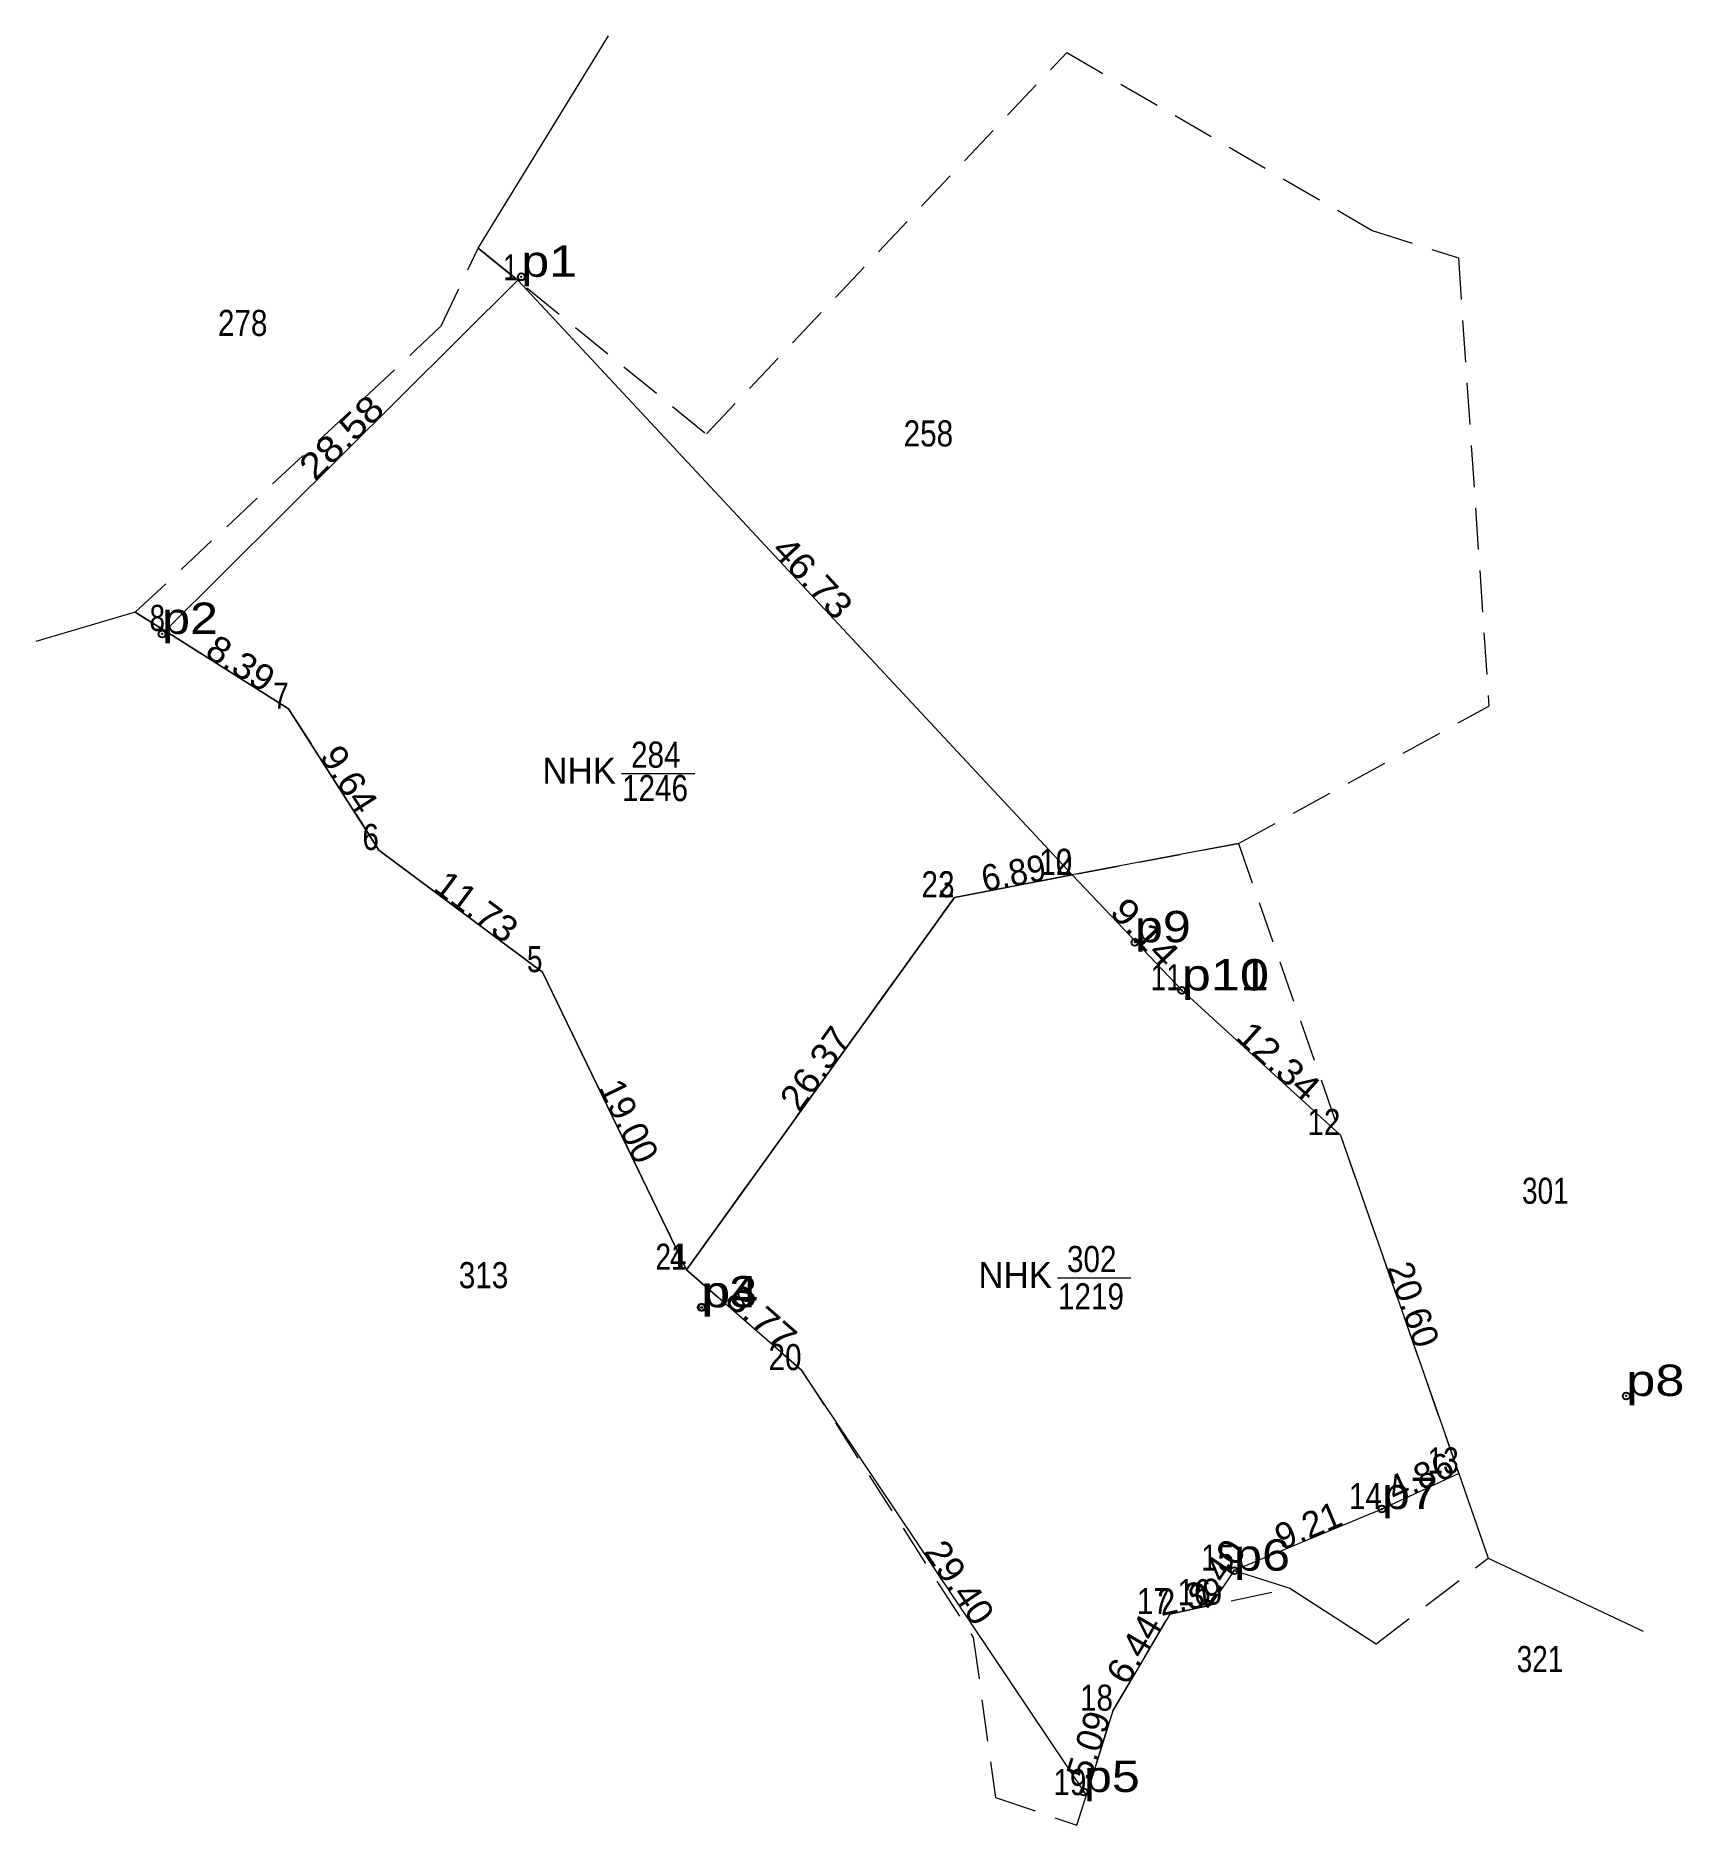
# Model space of a CAD drawing. Header units: metres. Extents: x 543186 to 543843, y 1835163 to 1836103.
# Drawn here: x 543388.2 to 543482.8, y 1835292.8 to 1835395.6 of the extents above.
import ezdxf
from ezdxf.enums import TextEntityAlignment as Align

# ---------------------------------------------------------------- set-up
doc = ezdxf.new("R2010")
doc.units = ezdxf.units.M
doc.header["$LTSCALE"] = 0.8
doc.header["$PDMODE"] = 32
doc.header["$PDSIZE"] = 0.4
doc.linetypes.add('MEDIUM_DASHED', pattern=[4.5, 3, -1.5])
for name, color, linetype, lineweight in [('1', 7, 'Continuous', 13), ('10', 7, 'MEDIUM_DASHED', 13), ('36', 7, 'Continuous', 13), ('63', 7, 'Continuous', 13)]:
    doc.layers.add(name, color=color, linetype=linetype, lineweight=lineweight)
doc.layers.add('12', color=7, linetype='Continuous')
doc.layers.add('7', color=7, linetype='Continuous')

msp = doc.modelspace()

# ---------------------------------------------------------------- linework, layer by layer
at = {"layer": '1'}
for points in [[(543415.87, 1835381.54), (543447.74, 1835347.37), (543440.97, 1835346.08), (543425.57, 1835324.68), (543417.29, 1835341.78), (543407.89, 1835348.8), (543402.7, 1835356.92), (543395.6, 1835361.39)], [(543447.74, 1835347.37), (543454.03, 1835340.74), (543463.15, 1835332.42), (543469.95, 1835312.97), (543465.54, 1835310.93), (543457.04, 1835307.39), (543455.69, 1835305.4), (543453.35, 1835304.89), (543450.08, 1835299.34), (543448.55, 1835294.49), (543432.18, 1835318.91), (543425.57, 1835324.68), (543440.97, 1835346.08)]]:
    msp.add_lwpolyline(points, close=True, dxfattribs=at)
at = {"layer": '10'}
for p, q in [((543457.29, 1835349.18), (543471.69, 1835357.07)), ((543465.2, 1835303.18), (543471.65, 1835308.11))]:
    msp.add_line(p, q, dxfattribs=at)
at = {"layer": '10', "linetype": 'Continuous'}
msp.add_line((543463.15, 1835332.42), (543469.95, 1835312.97), dxfattribs=at)
at = {"layer": '10'}
for points in [[(543413.6, 1835383.38), (543426.71, 1835372.71), (543447.43, 1835394.63), (543464.98, 1835384.4), (543469.93, 1835382.83), (543471.69, 1835357.07)], [(543393.89, 1835362.46), (543411.45, 1835378.89), (543413.6, 1835383.38)], [(543393.89, 1835362.46), (543402.7, 1835356.92), (543407.89, 1835348.8), (543417.29, 1835341.78), (543425.57, 1835324.68)], [(543425.57, 1835324.68), (543440.97, 1835346.08), (543457.29, 1835349.18), (543471.65, 1835308.11)], [(543425.57, 1835324.68), (543432.18, 1835318.91), (543442.05, 1835303.54), (543443.33, 1835294.35), (543448.01, 1835292.76), (543450.08, 1835299.34), (543453.35, 1835304.89), (543460.24, 1835306.38), (543465.2, 1835303.18)]]:
    msp.add_lwpolyline(points, dxfattribs=at)
at = {"layer": '10', "linetype": 'Continuous'}
for points in [[(543395.6, 1835361.39), (543402.7, 1835356.92), (543407.89, 1835348.8), (543417.29, 1835341.78), (543425.57, 1835324.68)], [(543447.74, 1835347.37), (543440.97, 1835346.08), (543425.57, 1835324.68)], [(543455.69, 1835305.4), (543453.35, 1835304.89), (543450.08, 1835299.34), (543448.55, 1835294.49)]]:
    msp.add_lwpolyline(points, dxfattribs=at)
at = {"layer": '36'}
for p, q in [((543395.6, 1835361.39), (543415.87, 1835381.54)), ((543454.03, 1835340.74), (543463.15, 1835332.42))]:
    msp.add_line(p, q, dxfattribs=at)
for points in [[(543415.87, 1835381.54), (543413.6, 1835383.38), (543421.09, 1835395.59)], [(543415.87, 1835381.54), (543447.74, 1835347.37), (543454.03, 1835340.74)], [(543395.6, 1835361.39), (543393.89, 1835362.46), (543388.17, 1835360.78)], [(543457.29, 1835349.18), (543457.29, 1835349.18), (543447.74, 1835347.37)], [(543448.55, 1835294.49), (543432.18, 1835318.91), (543425.57, 1835324.68)], [(543469.95, 1835312.97), (543465.54, 1835310.93), (543457.04, 1835307.39), (543455.69, 1835305.4)]]:
    msp.add_lwpolyline(points, dxfattribs=at)
at = {"layer": '63'}
for p, q in [((543421.83, 1835353.2), (543426.04, 1835353.2)), ((543446.89, 1835324.22), (543451.1, 1835324.22)), ((543457.04, 1835307.39), (543460.24, 1835306.38)), ((543460.24, 1835306.38), (543465.2, 1835303.18))]:
    msp.add_line(p, q, dxfattribs=at)
msp.add_lwpolyline([(543469.95, 1835312.97), (543471.65, 1835308.11), (543480.55, 1835303.91)], dxfattribs=at)
at = {"layer": '7'}
for p in [(543416.07, 1835381.74), (543395.43, 1835361.22), (543451.34, 1835343.5), (543454.03, 1835340.74), (543454.03, 1835340.73), (543426.42, 1835322.52), (543426.47, 1835322.52), (543479.58, 1835317.43), (543465.54, 1835310.93), (543457.04, 1835307.39), (543448.41, 1835294.67)]:
    msp.add_point(p, dxfattribs=at)

# ---------------------------------------------------------------- texts
at = {"layer": '1'}
for s, width, p in [('278', 0.85, (543400.06, 1835378.34)), ('258', 0.85, (543439.47, 1835371.99)), ('284', 0.85, (543423.805, 1835353.53)), ('1246', 0.85, (543423.76, 1835351.61)), ('301', 0.8, (543474.93, 1835328.47)), ('302', 0.85, (543448.86, 1835324.55)), ('313', 0.85, (543413.905, 1835323.62)), ('1219', 0.85, (543448.815, 1835322.4)), ('321', 0.8, (543474.62, 1835301.56))]:
    msp.add_text(s, height=1.5, dxfattribs=dict(at, width=width)).set_placement(p, align=Align.CENTER)
for p in [(543419.4, 1835352.61), (543444.46, 1835323.63)]:
    msp.add_text('NHK', height=1.5, dxfattribs=at).set_placement(p, align=Align.CENTER)
at = {"layer": '12'}
for s, width, p in [('p1', 1.2, (543416.07, 1835381.74)), ('p2', 1.2, (543395.43, 1835361.22)), ('p9', 1.2, (543451.34, 1835343.5)), ('p10', 1.25, (543454.03, 1835340.73)), ('p11', 1.25, (543454.03, 1835340.74)), ('p3', 1.2, (543426.42, 1835322.52)), ('p4', 1.2, (543426.47, 1835322.52)), ('p8', 1.25, (543479.58, 1835317.43)), ('p7', 1.2, (543465.54, 1835310.93)), ('p6', 1.2, (543457.04, 1835307.39)), ('p5', 1.2, (543448.41, 1835294.67))]:
    msp.add_text(s, height=1.8, dxfattribs=dict(at, width=width)).set_placement(p)
at = {"layer": '63'}
for s, width, p in [(' 1', 0.75, (543415.87, 1835381.54)), (' 8', 0.8, (543395.6, 1835361.39)), (' 7', 0.8, (543402.7, 1835356.92)), (' 6', 0.85, (543407.89, 1835348.8)), (' 10', 0.85, (543447.74, 1835347.37)), (' 2', 0.85, (543447.74, 1835347.37)), (' 22', 0.85, (543440.97, 1835346.08)), (' 3', 0.8, (543440.97, 1835346.08)), (' 5', 0.8, (543417.29, 1835341.78)), (' 11', 0.8, (543454.03, 1835340.74)), (' 12', 0.85, (543463.15, 1835332.42)), (' 21', 0.8, (543425.57, 1835324.68)), (' 4', 0.85, (543425.57, 1835324.68)), (' 20', 0.85, (543432.18, 1835318.91)), (' 13', 0.8, (543469.95, 1835312.97)), (' 14', 0.85, (543465.54, 1835310.93)), (' 15', 0.85, (543457.04, 1835307.39)), (' 16', 0.85, (543455.69, 1835305.4)), (' 17', 0.85, (543453.35, 1835304.89)), (' 18', 0.85, (543450.08, 1835299.34)), (' 19', 0.85, (543448.55, 1835294.49))]:
    msp.add_text(s, height=1.5, dxfattribs=dict(at, width=width)).set_placement(p, align=Align.RIGHT)
for s, rotation, width, p in [('28.58', 44.83, 1.15, (543406.2662, 1835371.9841)), ('46.73', 313.005, 1.1, (543432.2739, 1835363.9465)), ('8.39', 327.806, 1.05, (543399.5504, 1835358.8939)), ('9.64', 302.585, 1.05, (543405.5472, 1835352.4639)), ('6.89', 10.788, 0.95, (543444.5046, 1835346.752)), ('6.89', 10.788, 0.95, (543444.5046, 1835346.752)), ('11.73', 323.247, 1.05, (543413.0462, 1835344.9522)), ('9.14', 313.493, 1.15, (543451.3696, 1835343.5512)), ('26.37', 54.26, 1.05, (543433.5838, 1835335.8069)), ('26.37', 54.26, 1.05, (543433.5838, 1835335.8069)), ('12.34', 317.626, 1.1, (543459.0945, 1835336.121)), ('8.77', 318.882, 1.15, (543429.3768, 1835321.3652)), ('29.40', 303.836, 1.05, (543440.6431, 1835306.2926)), ('2.40', 55.847, 1.05, (543456.644, 1835306.829)), ('2.39', 12.295, 0.95, (543454.6703, 1835305.1724)), ('6.44', 59.494, 1.05, (543451.9407, 1835302.4943))]:
    msp.add_text(s, height=1.5, rotation=rotation, dxfattribs=dict(at, width=width)).set_placement(p, align=Align.CENTER)
for s, rotation, p in [('19.00', 295.837, (543421.5879, 1835332.9019)), ('20.60', 289.27, (543466.6367, 1835322.4425)), ('4.86', 24.825, (543468.0601, 1835312.0912)), ('9.21', 22.61, (543461.5867, 1835309.2858)), ('5.09', 72.491, (543449.3855, 1835297.1444))]:
    msp.add_text(s, height=1.5, rotation=rotation, dxfattribs=at).set_placement(p, align=Align.CENTER)

doc.saveas('drawing.dxf')
